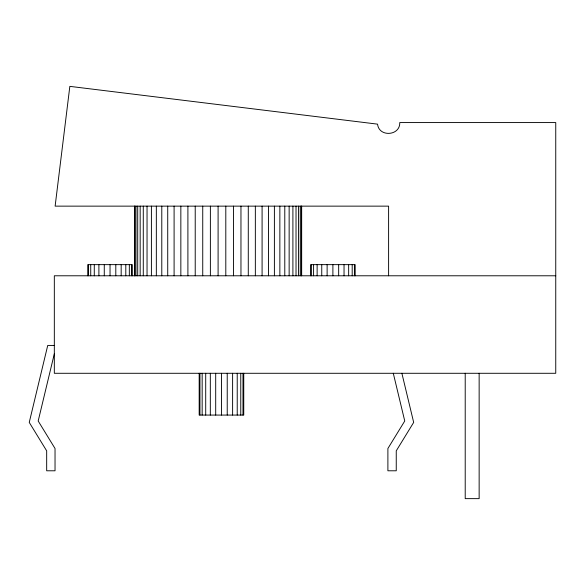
<?xml version="1.0" encoding="UTF-8"?>
<svg xmlns="http://www.w3.org/2000/svg" width="585" height="585" viewBox="0 0 585 585"><rect width="100%" height="100%" fill="white"/><g stroke="black" fill="none" stroke-linecap="round" stroke-linejoin="round"><path stroke-width="0.88" d="M54.325 353.786L38.186 421.003L55.034 448.498L55.034 470.786L46.676 470.786L46.676 450.859L29.25 422.414L47.736 345.428L54.325 345.428M555.75 275.784L54.325 275.784L54.325 373.288L555.75 373.288L555.75 122.572L399.752 122.572C400.33 135.91 378.883 137.431 377.574 124.144L69.834 86.361L55.129 206.139L388.608 206.139L388.608 275.784M401.88 373.288L413.675 422.414L396.25 450.859L396.25 470.786L387.892 470.786L387.892 448.498L404.747 421.003L393.288 373.288M479.144 373.288L479.144 498.639L465.214 498.639L465.214 373.288M355.175 275.784L355.175 264.639L310.606 264.639L310.606 275.784M354.422 264.639L354.422 275.784M352.192 264.639L352.192 275.784M348.653 264.639L348.653 275.784M344.038 264.639L344.038 275.784M338.664 264.639L338.664 275.784M332.894 264.639L332.894 275.784M327.125 264.639L327.125 275.784M321.75 264.639L321.75 275.784M317.136 264.639L317.136 275.784M313.589 264.639L313.589 275.784M311.366 264.639L311.366 275.784M301.663 206.139L301.663 275.784M301.312 206.139L301.312 275.784M300.244 206.139L300.244 275.784M298.474 206.139L298.474 275.784M296.025 206.139L296.025 275.784M292.902 206.139L292.902 275.784M289.144 206.139L289.144 275.784M284.785 206.139L284.785 275.784M279.857 206.139L279.857 275.784M274.394 206.139L274.394 275.784M268.457 206.139L268.457 275.784M262.087 206.139L262.087 275.784M255.345 206.139L255.345 275.784M248.281 206.139L248.281 275.784M243.748 373.288L243.748 415.072L199.178 415.072L199.178 373.288M242.987 373.288L242.987 415.072M240.961 206.139L240.961 275.784M240.764 373.288L240.764 415.072M237.225 373.288L237.225 415.072M233.452 206.139L233.452 275.784M232.611 373.288L232.611 415.072M227.229 373.288L227.229 415.072M225.803 206.139L225.803 275.784M221.466 373.288L221.466 415.072M218.095 206.139L218.095 275.784M215.697 373.288L215.697 415.072M210.381 206.139L210.381 275.784M210.322 373.288L210.322 415.072M205.708 373.288L205.708 415.072M202.739 206.139L202.739 275.784M202.161 373.288L202.161 415.072M199.938 373.288L199.938 415.072M195.222 206.139L195.222 275.784M187.902 206.139L187.902 275.784M180.845 206.139L180.845 275.784M174.096 206.139L174.096 275.784M167.727 206.139L167.727 275.784M161.789 206.139L161.789 275.784M156.334 206.139L156.334 275.784M151.405 206.139L151.405 275.784M147.04 206.139L147.04 275.784M143.281 206.139L143.281 275.784M140.166 206.139L140.166 275.784M137.709 206.139L137.709 275.784M135.947 206.139L135.947 275.784M134.879 206.139L134.879 275.784M134.521 206.139L134.521 275.784M132.32 275.784L132.32 264.639L87.75 264.639L87.75 275.784M131.559 264.639L131.559 275.784M129.336 264.639L129.336 275.784M125.797 264.639L125.797 275.784M121.175 264.639L121.175 275.784M115.801 264.639L115.801 275.784M110.038 264.639L110.038 275.784M104.269 264.639L104.269 275.784M98.894 264.639L98.894 275.784M94.28 264.639L94.28 275.784M90.733 264.639L90.733 275.784M88.51 264.639L88.51 275.784"/></g></svg>
